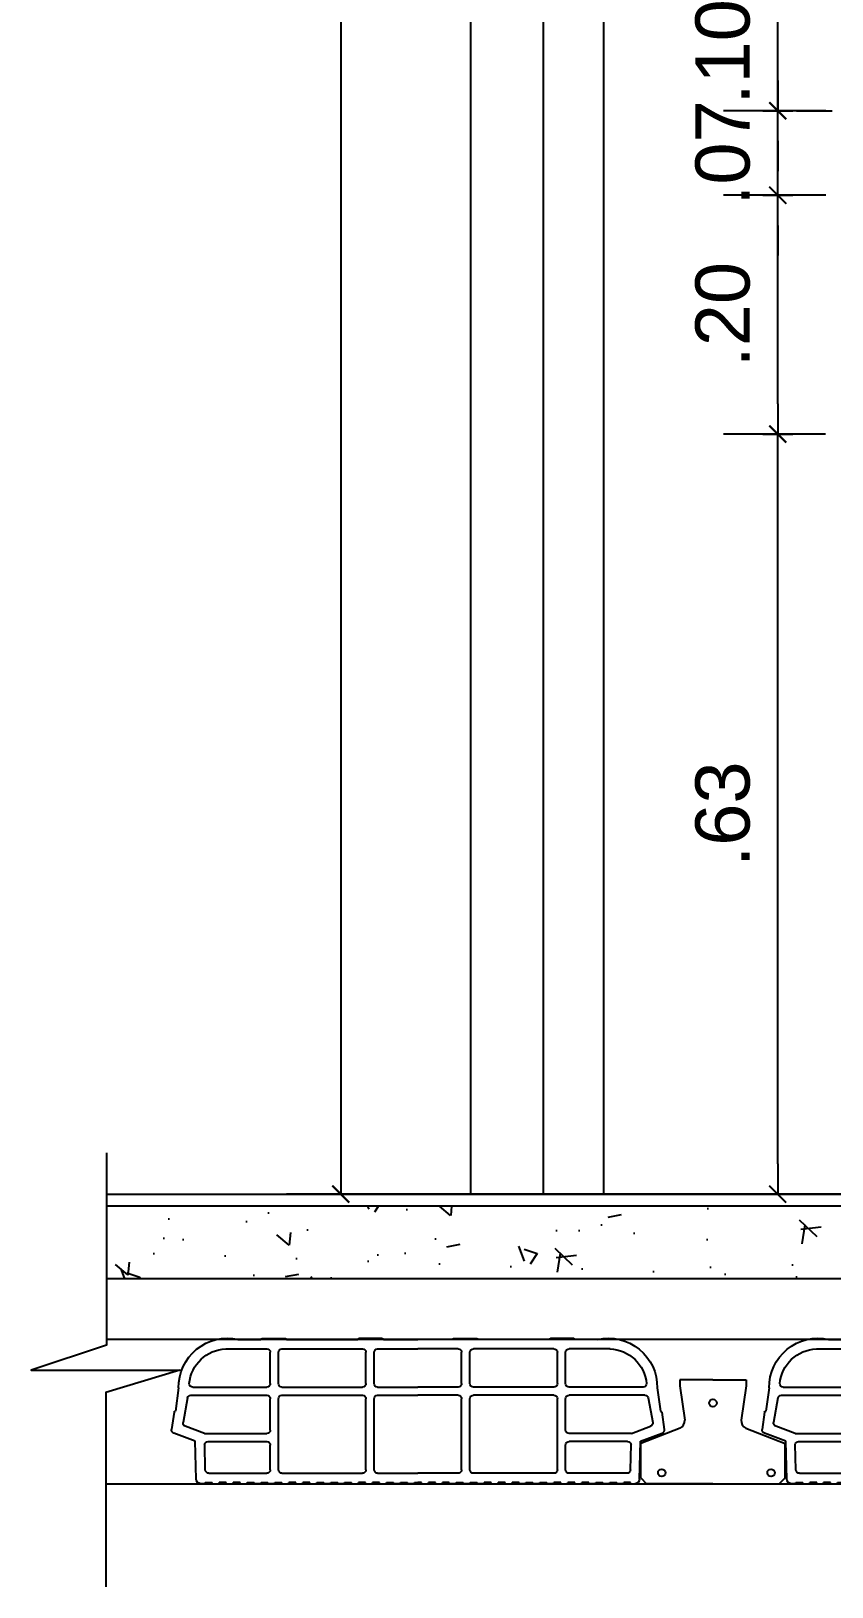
# Model space of a CAD drawing. Header units: metres. Extents: x 198 to 412, y -54 to 17.
# Drawn here: x 253.859 to 254.522, y -46.829 to -45.539 of the extents above; entities that cross this region are included whole.
import ezdxf

# ---------------------------------------------------------------- set-up
doc = ezdxf.new("R2010")
doc.units = ezdxf.units.M
doc.header["$LTSCALE"] = 10
for name, color, linetype in [('02', 2, 'Continuous'), ('1_MUROS', 6, 'Continuous'), ('A-ABERTURAS', 2, 'Continuous'), ('A-MUROS', 6, 'Continuous'), ('A-PISOS', 1, 'Continuous'), ('Corte t', 2, 'Continuous'), ('HT-253', 253, 'Continuous'), ('Losa rap sapito', 251, 'Continuous'), ('piso', 1, 'Continuous'), ('TCOTA', 1, 'Continuous')]:
    doc.layers.add(name, color=color, linetype=linetype)
doc.styles.add('ARIAL', font='arial.ttf')
doc.dimstyles.new('ST-COTA-25', dxfattribs={"dimscale": 0.25, "dimtxt": 0.18, "dimasz": 0.1, "dimexe": 0.18, "dimexo": 0.0625, "dimgap": 0.09, "dimtad": 1, "dimzin": 4, "dimdsep": 46, "dimtxsty": 'ARIAL', "dimblk1": 'COTA_N', "dimblk2": 'COTA_N', "dimsah": 1, "dimcen": 0.09, "dimclrd": 8, "dimclre": 8, "dimclrt": 1, "dimadec": 0, "dimazin": 0, "dimtfac": 1, "dimtix": 1, "dimtmove": 0, "dimatfit": 3, "dimldrblk": 'COTA_N', "dimfxl": 0.18, "dimtolj": 1, "dimtzin": 0, "dimarcsym": 0})

# ---------------------------------------------------------------- blocks, each defined once
blk = doc.blocks.new('Losa rap zapito')
at = {"layer": 'Losa rap sapito'}
for p, q in [((283.7813, -291.7641), (283.8003, -291.7641)), ((283.8012, -291.7632), (283.8205, -291.7632)), ((283.8215, -291.7641), (283.8806, -291.7641)), ((283.9008, -291.7632), (283.8815, -291.7632)), ((283.9018, -291.7641), (283.9304, -291.7641)), ((283.959, -291.7641), (283.9304, -291.7641)), ((283.9599, -291.7632), (283.9792, -291.7632)), ((284.0393, -291.7641), (283.9802, -291.7641)), ((284.0595, -291.7632), (284.0402, -291.7632)), ((284.0795, -291.7641), (284.0605, -291.7641)), ((283.7711, -291.7719), (283.8051, -291.7719)), ((283.808, -291.8006), (283.808, -291.7747)), ((283.8147, -291.8006), (283.8147, -291.7747)), ((283.8176, -291.7719), (283.8844, -291.7719)), ((283.8873, -291.8006), (283.8873, -291.7747)), ((283.8941, -291.8006), (283.8941, -291.7747)), ((283.897, -291.7719), (283.9304, -291.7719)), ((283.9638, -291.7719), (283.9304, -291.7719)), ((283.9667, -291.8006), (283.9667, -291.7747)), ((283.9734, -291.8006), (283.9734, -291.7747)), ((284.0431, -291.7719), (283.9763, -291.7719)), ((284.046, -291.8006), (284.046, -291.7747)), ((284.0527, -291.8006), (284.0527, -291.7747)), ((284.0896, -291.7719), (284.0556, -291.7719)), ((283.732, -291.8042), (283.7293, -291.8235)), ((283.7422, -291.8103), (283.8051, -291.8103)), ((283.7437, -291.8035), (283.8051, -291.8035)), ((283.7534, -291.8103), (283.8051, -291.8103)), ((283.8176, -291.8035), (283.8844, -291.8035)), ((283.8176, -291.8103), (283.8844, -291.8103)), ((283.897, -291.8035), (283.9304, -291.8035)), ((283.897, -291.8103), (283.9304, -291.8103)), ((283.9638, -291.8035), (283.9304, -291.8035)), ((283.9638, -291.8103), (283.9304, -291.8103)), ((284.0431, -291.8035), (283.9763, -291.8035)), ((284.0431, -291.8103), (283.9763, -291.8103)), ((284.117, -291.8035), (284.0556, -291.8035)), ((284.1186, -291.8103), (284.0556, -291.8103)), ((284.1073, -291.8103), (284.0556, -291.8103)), ((284.1287, -291.8042), (284.1314, -291.8235)), ((283.7394, -291.8124), (283.7357, -291.8329)), ((283.808, -291.8391), (283.808, -291.8132)), ((283.8147, -291.8721), (283.8147, -291.8132)), ((283.8873, -291.8721), (283.8873, -291.8132)), ((283.8941, -291.8721), (283.8941, -291.8132)), ((283.9667, -291.8721), (283.9667, -291.8132)), ((283.9734, -291.8721), (283.9734, -291.8132)), ((284.046, -291.8721), (284.046, -291.8132)), ((284.0527, -291.8391), (284.0527, -291.8132)), ((284.1214, -291.8124), (284.125, -291.8329)), ((283.7282, -291.8243), (283.7262, -291.8386)), ((283.7534, -291.842), (283.7376, -291.836)), ((284.1073, -291.842), (284.1232, -291.836)), ((284.1325, -291.8243), (284.1346, -291.8386)), ((283.7459, -291.8484), (283.728, -291.8417)), ((283.7466, -291.8799), (283.7459, -291.8484)), ((283.7534, -291.842), (283.8051, -291.842)), ((283.7565, -291.8487), (283.8051, -291.8487)), ((284.1073, -291.842), (284.0556, -291.842)), ((284.1043, -291.8487), (284.0556, -291.8487)), ((284.1141, -291.8799), (284.1149, -291.8484)), ((284.1149, -291.8484), (284.1327, -291.8417)), ((283.7542, -291.8721), (283.7536, -291.851)), ((283.808, -291.8721), (283.808, -291.8516)), ((284.0527, -291.8721), (284.0527, -291.8516)), ((284.1066, -291.8721), (284.1071, -291.851)), ((283.7541, -291.8836), (283.7504, -291.8836)), ((283.7541, -291.8836), (283.7516, -291.8836)), ((283.7541, -291.8836), (283.7516, -291.8836)), ((283.7541, -291.8836), (283.7541, -291.8827)), ((283.7541, -291.8827), (283.7598, -291.8827)), ((283.7571, -291.8749), (283.8051, -291.8749)), ((283.7598, -291.8836), (283.7598, -291.8827)), ((283.7598, -291.8836), (283.7656, -291.8836)), ((283.7714, -291.8827), (283.7656, -291.8827)), ((283.7656, -291.8836), (283.7656, -291.8827)), ((283.7714, -291.8836), (283.7714, -291.8827)), ((283.7714, -291.8836), (283.7772, -291.8836)), ((283.7772, -291.8836), (283.7772, -291.8827)), ((283.783, -291.8827), (283.7772, -291.8827)), ((283.783, -291.8836), (283.783, -291.8827)), ((283.783, -291.8836), (283.7887, -291.8836)), ((283.7887, -291.8836), (283.7887, -291.8827)), ((283.7887, -291.8827), (283.7945, -291.8827)), ((283.7945, -291.8836), (283.7945, -291.8827)), ((283.8003, -291.8836), (283.7945, -291.8836)), ((283.8003, -291.8827), (283.8061, -291.8827)), ((283.8003, -291.8836), (283.8003, -291.8827)), ((283.8061, -291.8836), (283.8061, -291.8827)), ((283.8119, -291.8836), (283.8061, -291.8836)), ((283.8119, -291.8827), (283.8176, -291.8827)), ((283.8119, -291.8836), (283.8119, -291.8827)), ((283.8119, -291.8827), (283.8176, -291.8827)), ((283.8176, -291.8749), (283.8844, -291.8749)), ((283.8176, -291.8836), (283.8176, -291.8827)), ((283.8176, -291.8836), (283.8234, -291.8836)), ((283.8292, -291.8827), (283.8234, -291.8827)), ((283.8234, -291.8836), (283.8234, -291.8827)), ((283.8292, -291.8836), (283.8292, -291.8827)), ((283.8292, -291.8836), (283.835, -291.8836)), ((283.835, -291.8836), (283.835, -291.8827)), ((283.8408, -291.8827), (283.835, -291.8827)), ((283.8408, -291.8836), (283.8408, -291.8827)), ((283.8408, -291.8836), (283.8465, -291.8836)), ((283.8465, -291.8836), (283.8465, -291.8827)), ((283.8465, -291.8827), (283.8523, -291.8827)), ((283.8523, -291.8836), (283.8523, -291.8827)), ((283.8581, -291.8836), (283.8523, -291.8836)), ((283.8581, -291.8827), (283.8639, -291.8827)), ((283.8581, -291.8836), (283.8581, -291.8827)), ((283.8639, -291.8836), (283.8639, -291.8827)), ((283.8697, -291.8836), (283.8639, -291.8836)), ((283.8697, -291.8827), (283.8755, -291.8827)), ((283.8697, -291.8836), (283.8697, -291.8827)), ((283.8697, -291.8827), (283.8755, -291.8827)), ((283.8755, -291.8836), (283.8755, -291.8827)), ((283.8755, -291.8836), (283.8812, -291.8836)), ((283.887, -291.8827), (283.8812, -291.8827)), ((283.8812, -291.8836), (283.8812, -291.8827)), ((283.887, -291.8836), (283.887, -291.8827)), ((283.887, -291.8836), (283.8928, -291.8836)), ((283.8928, -291.8836), (283.8928, -291.8827)), ((283.8986, -291.8827), (283.8928, -291.8827)), ((283.897, -291.8749), (283.9304, -291.8749)), ((283.8986, -291.8836), (283.8986, -291.8827)), ((283.8986, -291.8836), (283.9044, -291.8836)), ((283.9044, -291.8836), (283.9044, -291.8827)), ((283.9044, -291.8827), (283.9101, -291.8827)), ((283.9101, -291.8836), (283.9101, -291.8827)), ((283.9159, -291.8836), (283.9101, -291.8836)), ((283.9159, -291.8827), (283.9217, -291.8827)), ((283.9159, -291.8836), (283.9159, -291.8827)), ((283.9217, -291.8836), (283.9217, -291.8827)), ((283.9275, -291.8836), (283.9217, -291.8836)), ((283.9275, -291.8836), (283.9275, -291.8827)), ((283.9275, -291.8827), (283.9304, -291.8827)), ((283.9638, -291.8749), (283.9304, -291.8749)), ((283.9333, -291.8827), (283.9304, -291.8827)), ((283.9333, -291.8836), (283.9333, -291.8827)), ((283.9333, -291.8836), (283.939, -291.8836)), ((283.9448, -291.8827), (283.939, -291.8827)), ((283.939, -291.8836), (283.939, -291.8827)), ((283.9448, -291.8836), (283.9448, -291.8827)), ((283.9448, -291.8836), (283.9506, -291.8836)), ((283.9506, -291.8836), (283.9506, -291.8827)), ((283.9564, -291.8827), (283.9506, -291.8827)), ((283.9564, -291.8836), (283.9564, -291.8827)), ((283.9622, -291.8836), (283.9564, -291.8836)), ((283.9622, -291.8836), (283.9622, -291.8827)), ((283.9622, -291.8827), (283.9679, -291.8827)), ((283.9679, -291.8836), (283.9679, -291.8827)), ((283.9737, -291.8836), (283.9679, -291.8836)), ((283.9737, -291.8827), (283.9795, -291.8827)), ((283.9737, -291.8836), (283.9737, -291.8827)), ((284.0431, -291.8749), (283.9763, -291.8749)), ((283.9795, -291.8836), (283.9795, -291.8827)), ((283.9853, -291.8836), (283.9795, -291.8836)), ((283.9911, -291.8827), (283.9853, -291.8827)), ((283.9853, -291.8836), (283.9853, -291.8827)), ((283.9911, -291.8827), (283.9853, -291.8827)), ((283.9911, -291.8836), (283.9911, -291.8827)), ((283.9911, -291.8836), (283.9968, -291.8836)), ((284.0026, -291.8827), (283.9968, -291.8827)), ((283.9968, -291.8836), (283.9968, -291.8827)), ((284.0026, -291.8836), (284.0026, -291.8827)), ((284.0026, -291.8836), (284.0084, -291.8836)), ((284.0084, -291.8836), (284.0084, -291.8827)), ((284.0142, -291.8827), (284.0084, -291.8827)), ((284.0142, -291.8836), (284.0142, -291.8827)), ((284.02, -291.8836), (284.0142, -291.8836)), ((284.02, -291.8836), (284.02, -291.8827)), ((284.02, -291.8827), (284.0258, -291.8827)), ((284.0258, -291.8836), (284.0258, -291.8827)), ((284.0315, -291.8836), (284.0258, -291.8836)), ((284.0315, -291.8827), (284.0373, -291.8827)), ((284.0315, -291.8836), (284.0315, -291.8827)), ((284.0373, -291.8836), (284.0373, -291.8827)), ((284.0431, -291.8836), (284.0373, -291.8836)), ((284.0489, -291.8827), (284.0431, -291.8827)), ((284.0431, -291.8836), (284.0431, -291.8827)), ((284.0489, -291.8827), (284.0431, -291.8827)), ((284.0489, -291.8836), (284.0489, -291.8827)), ((284.0489, -291.8836), (284.0547, -291.8836)), ((284.0604, -291.8827), (284.0547, -291.8827)), ((284.0547, -291.8836), (284.0547, -291.8827)), ((284.1037, -291.8749), (284.0556, -291.8749)), ((284.0604, -291.8836), (284.0604, -291.8827)), ((284.0604, -291.8836), (284.0662, -291.8836)), ((284.0662, -291.8836), (284.0662, -291.8827)), ((284.072, -291.8827), (284.0662, -291.8827)), ((284.072, -291.8836), (284.072, -291.8827)), ((284.0778, -291.8836), (284.072, -291.8836)), ((284.0778, -291.8836), (284.0778, -291.8827)), ((284.0778, -291.8827), (284.0836, -291.8827)), ((284.0836, -291.8836), (284.0836, -291.8827)), ((284.0893, -291.8836), (284.0836, -291.8836)), ((284.0893, -291.8827), (284.0951, -291.8827)), ((284.0893, -291.8836), (284.0893, -291.8827)), ((284.0951, -291.8836), (284.0951, -291.8827)), ((284.1009, -291.8836), (284.0951, -291.8836)), ((284.1009, -291.8836), (284.1009, -291.8827)), ((284.1067, -291.8827), (284.1009, -291.8827)), ((284.1067, -291.8836), (284.1067, -291.8827)), ((284.1067, -291.8836), (284.1092, -291.8836)), ((284.1067, -291.8836), (284.1092, -291.8836)), ((284.1067, -291.8836), (284.1103, -291.8836))]:
    blk.add_line(p, q, dxfattribs=at)
for centre, radius, start, end in [((283.7724, -291.8035), 0.0404, 77.2971, 181.0135), ((283.8012, -291.7641), 0.000963, 90, 180), ((283.8205, -291.7641), 0.000963, 0, 90), ((283.8815, -291.7641), 0.000963, 90, 180), ((283.9008, -291.7641), 0.000963, 0, 90), ((283.9599, -291.7641), 0.000963, 90, 180), ((283.9792, -291.7641), 0.000963, 0, 90), ((284.0402, -291.7641), 0.000963, 90, 180), ((284.0595, -291.7641), 0.000963, 0, 90), ((284.0883, -291.8035), 0.0404, 358.9865, 102.7029), ((283.7724, -291.8035), 0.0317, 92.259, 174.7894), ((283.8051, -291.7747), 0.00289, 0, 90), ((283.8176, -291.7747), 0.00289, 90, 180), ((283.8844, -291.7747), 0.00289, 0, 90), ((283.897, -291.7747), 0.00289, 90, 180), ((283.9638, -291.7747), 0.00289, 0, 90), ((283.9763, -291.7747), 0.00289, 90, 180), ((284.0431, -291.7747), 0.00289, 0, 90), ((284.0556, -291.7747), 0.00289, 90, 180), ((284.0883, -291.8035), 0.0317, 5.2106, 87.741), ((283.7422, -291.8132), 0.00289, 90, 165.2593), ((283.7437, -291.8006), 0.00289, 180.2316, 270), ((283.8051, -291.8006), 0.00289, 270, 0), ((283.8051, -291.8132), 0.00289, 0, 90), ((283.8176, -291.8006), 0.00289, 180, 270), ((283.8176, -291.8132), 0.00289, 90, 180), ((283.8844, -291.8006), 0.00289, 270, 0), ((283.8844, -291.8132), 0.00289, 0, 90), ((283.897, -291.8006), 0.00289, 180, 270), ((283.897, -291.8132), 0.00289, 90, 180), ((283.9638, -291.8006), 0.00289, 270, 0), ((283.9638, -291.8132), 0.00289, 0, 90), ((283.9763, -291.8006), 0.00289, 180, 270), ((283.9763, -291.8132), 0.00289, 90, 180), ((284.0431, -291.8006), 0.00289, 270, 0), ((284.0431, -291.8132), 0.00289, 0, 90), ((284.0556, -291.8006), 0.00289, 180, 270), ((284.0556, -291.8132), 0.00289, 90, 180), ((284.117, -291.8006), 0.00289, 270, 359.7684), ((284.1186, -291.8132), 0.00289, 14.7407, 90), ((283.7292, -291.8244), 0.000963, 81.8699, 171.8699), ((283.7386, -291.8333), 0.00289, 171.8699, 249.444), ((284.1222, -291.8333), 0.00289, 290.556, 8.1301), ((284.1316, -291.8244), 0.000963, 8.1301, 98.1301), ((283.729, -291.839), 0.00289, 171.8699, 249.444), ((283.7565, -291.8516), 0.00289, 90, 168.5947), ((283.8051, -291.8391), 0.00289, 270, 0), ((283.8051, -291.8516), 0.00289, 0, 90), ((284.0556, -291.8391), 0.00289, 180, 270), ((284.0556, -291.8516), 0.00289, 90, 180), ((284.1043, -291.8516), 0.00289, 11.4053, 90), ((284.1317, -291.839), 0.00289, 290.556, 8.1301), ((283.7571, -291.8721), 0.00289, 180, 271.41), ((283.8051, -291.8721), 0.00289, 270, 0), ((283.8176, -291.8721), 0.00289, 180, 270), ((283.8844, -291.8721), 0.00289, 270, 0), ((283.897, -291.8721), 0.00289, 180, 270), ((283.9638, -291.8721), 0.00289, 270, 0), ((283.9763, -291.8721), 0.00289, 180, 270), ((284.0431, -291.8721), 0.00289, 270, 0), ((284.0556, -291.8721), 0.00289, 180, 270), ((284.1037, -291.8721), 0.00289, 268.59, 0), ((283.7505, -291.8797), 0.0039, 182.4799, 268.1248), ((284.1102, -291.8797), 0.0039, 271.8752, 357.5201)]:
    blk.add_arc(centre, radius, start, end, dxfattribs=at)
blk = doc.blocks.new('VIGUETA NUEVA')
at = {"layer": '02'}
for p, q in [((852.3054, 1549.6661), (852.2767, 1549.6661)), ((852.2767, 1549.6661), (852.2767, 1549.6611)), ((852.2767, 1549.6611), (852.2809, 1549.6312)), ((852.3054, 1549.6661), (852.3342, 1549.6661)), ((852.3342, 1549.6611), (852.3299, 1549.6312)), ((852.3342, 1549.6661), (852.3342, 1549.6611)), ((852.2769, 1549.6243), (852.2429, 1549.6111)), ((852.3339, 1549.6243), (852.3679, 1549.6111)), ((852.2429, 1549.5811), (852.2429, 1549.6111)), ((852.3679, 1549.5811), (852.3679, 1549.6111)), ((852.2429, 1549.5811), (852.2479, 1549.5761)), ((852.3679, 1549.5811), (852.3629, 1549.5761)), ((852.3054, 1549.5761), (852.2479, 1549.5761)), ((852.3054, 1549.5761), (852.3629, 1549.5761))]:
    blk.add_line(p, q, dxfattribs=at)
for centre, start, end in [((852.2739, 1549.6307), 294.8533, 4.4381), ((852.3369, 1549.6307), 175.5619, 245.1467)]:
    blk.add_arc(centre, 0.00704, start, end, dxfattribs=at)
blk = doc.blocks.new('VIGUETA NUEVA1')
at = {"layer": 'piso'}
for centre in [(0, -0.02), (-0.0444, -0.0805), (0.0504, -0.0805)]:
    blk.add_circle(centre, 0.00324, dxfattribs=at)
at = {"layer": '1_MUROS'}
blk.add_blockref('VIGUETA NUEVA', (-852.3054, -1549.6661), dxfattribs=at)
blk = doc.blocks.new('COTA_N')
for p, q in [((-1, 0), (0, 0)), ((0, 0.5), (0, -0.5))]:
    blk.add_line(p, q)
at = {"color": 3, "const_width": 0.065}
blk.add_lwpolyline([(0.141, 0.141), (0.283, 0.283), (0, 0), (-0.141, -0.141), (-0.283, -0.283)], dxfattribs=at)
blk = doc.blocks.new('*D485')
at = {"layer": 'Defpoints', "color": 0, "transparency": 16777216}
for p in [(254.4776, -45.8734), (254.533, -45.8734), (254.492, -46.5034)]:
    blk.add_point(p, dxfattribs=at)
at = {"layer": 'TCOTA', "color": 8, "lineweight": -2, "transparency": 16777216}
for p, q in [((254.5173, -45.8734), (254.4326, -45.8734)), ((254.4776, -46.4784), (254.4776, -45.8984)), ((254.4763, -46.5034), (254.4326, -46.5034))]:
    blk.add_line(p, q, dxfattribs=at)
at = {"layer": 'TCOTA', "color": 8, "lineweight": -2, "transparency": 16777216, "xscale": 0.025, "yscale": 0.025, "zscale": 0.025}
for p, rotation in [((254.4776, -45.8734), 90), ((254.4776, -46.5034), 270)]:
    blk.add_blockref('COTA_N', p, dxfattribs=dict(at, rotation=rotation))
at = {"layer": 'TCOTA', "color": 1, "transparency": 16777216, "insert": (254.4321, -46.1884), "char_height": 0.045, "attachment_point": 5, "rotation": 90, "style": 'ARIAL'}
blk.add_mtext('\\A1;.63', dxfattribs=at)
blk = doc.blocks.new('*D486')
at = {"layer": 'Defpoints', "color": 0, "transparency": 16777216}
for p in [(254.4776, -45.6754), (254.533, -45.6754), (254.533, -45.8734)]:
    blk.add_point(p, dxfattribs=at)
at = {"layer": 'TCOTA', "color": 8, "lineweight": -2, "transparency": 16777216}
for p, q in [((254.5173, -45.6754), (254.4326, -45.6754)), ((254.4776, -45.8484), (254.4776, -45.7004)), ((254.5173, -45.8734), (254.4326, -45.8734))]:
    blk.add_line(p, q, dxfattribs=at)
at = {"layer": 'TCOTA', "color": 8, "lineweight": -2, "transparency": 16777216, "xscale": 0.025, "yscale": 0.025, "zscale": 0.025}
for p, rotation in [((254.4776, -45.6754), 90), ((254.4776, -45.8734), 270)]:
    blk.add_blockref('COTA_N', p, dxfattribs=dict(at, rotation=rotation))
at = {"layer": 'TCOTA', "color": 1, "transparency": 16777216, "insert": (254.4321, -45.7744), "char_height": 0.045, "attachment_point": 5, "rotation": 90, "style": 'ARIAL'}
blk.add_mtext('\\A1;.20', dxfattribs=at)
blk = doc.blocks.new('*D487')
at = {"layer": 'Defpoints', "color": 0, "transparency": 16777216}
for p in [(254.4776, -45.6054), (254.533, -45.6054), (254.533, -45.6754)]:
    blk.add_point(p, dxfattribs=at)
at = {"layer": 'TCOTA', "color": 8, "lineweight": -2, "transparency": 16777216}
for p, q in [((254.4776, -45.5804), (254.4776, -45.5554)), ((254.5174, -45.6054), (254.4326, -45.6054)), ((254.4776, -45.6754), (254.4776, -45.6054)), ((254.5174, -45.6754), (254.4326, -45.6754)), ((254.4776, -45.7004), (254.4776, -45.7254))]:
    blk.add_line(p, q, dxfattribs=at)
at = {"layer": 'TCOTA', "color": 8, "lineweight": -2, "transparency": 16777216, "xscale": 0.025, "yscale": 0.025, "zscale": 0.025}
for p, rotation in [((254.4776, -45.6054), 270), ((254.4776, -45.6754), 90)]:
    blk.add_blockref('COTA_N', p, dxfattribs=dict(at, rotation=rotation))
at = {"layer": 'TCOTA', "color": 1, "transparency": 16777216, "insert": (254.4321, -45.6404), "char_height": 0.045, "attachment_point": 5, "rotation": 90, "style": 'ARIAL'}
blk.add_mtext('\\A1;.07', dxfattribs=at)
blk = doc.blocks.new('*D489')
at = {"layer": 'Defpoints', "color": 0, "transparency": 16777216}
for p in [(254.4776, -45.5079), (254.633, -45.5079), (254.4776, -45.6054)]:
    blk.add_point(p, dxfattribs=at)
at = {"layer": 'TCOTA', "color": 8, "lineweight": -2, "transparency": 16777216}
for p, q in [((254.4776, -45.4829), (254.4776, -45.4579)), ((254.6174, -45.5079), (254.4326, -45.5079)), ((254.4776, -45.6054), (254.4776, -45.5079)), ((254.4932, -45.6054), (254.5226, -45.6054)), ((254.4776, -45.6304), (254.4776, -45.6554))]:
    blk.add_line(p, q, dxfattribs=at)
at = {"layer": 'TCOTA', "color": 8, "lineweight": -2, "transparency": 16777216, "xscale": 0.025, "yscale": 0.025, "zscale": 0.025}
for p, rotation in [((254.4776, -45.5079), 270), ((254.4776, -45.6054), 90)]:
    blk.add_blockref('COTA_N', p, dxfattribs=dict(at, rotation=rotation))
at = {"layer": 'TCOTA', "color": 1, "transparency": 16777216, "insert": (254.4321, -45.5566), "char_height": 0.045, "attachment_point": 5, "rotation": 90, "style": 'ARIAL'}
blk.add_mtext('\\A1;.10', dxfattribs=at)
blk = doc.blocks.new('*D492')
at = {"layer": 'Defpoints', "color": 0, "transparency": 16777216}
for p in [(254.3741, -44.1033), (254.1154, -46.5034), (254.3741, -46.5034)]:
    blk.add_point(p, dxfattribs=at)
at = {"layer": 'TCOTA', "color": 8, "lineweight": -2, "transparency": 16777216}
for p, q in [((254.3585, -44.1033), (254.0704, -44.1033)), ((254.1154, -44.1283), (254.1154, -46.4784)), ((254.3585, -46.5034), (254.0704, -46.5034))]:
    blk.add_line(p, q, dxfattribs=at)
at = {"layer": 'TCOTA', "color": 8, "lineweight": -2, "transparency": 16777216, "xscale": 0.025, "yscale": 0.025, "zscale": 0.025}
for p, rotation in [((254.1154, -44.1033), 90), ((254.1154, -46.5034), 270)]:
    blk.add_blockref('COTA_N', p, dxfattribs=dict(at, rotation=rotation))
at = {"layer": 'TCOTA', "color": 1, "transparency": 16777216, "insert": (254.07, -45.3034), "char_height": 0.045, "attachment_point": 5, "rotation": 90, "style": 'ARIAL'}
blk.add_mtext('\\A1;2.40', dxfattribs=at)

msp = doc.modelspace()

# ---------------------------------------------------------------- hatches: boundary and pattern name
at = {"layer": 'HT-253'}
h = msp.add_hatch(dxfattribs=at)
h.set_pattern_fill('AR-CONC', color=256, scale=0.0007, angle=90)
h.set_pattern_definition([(140, (-290.89827, -11817.77032), (0.0111573599, 0.1275292683), [0.013335, -0.146685]), (85, (-290.89827, -11817.77032), (-0.1337397917, -0.024670395), [0.010668, -0.1173484089]), (190.4514447, (-290.89734, -11817.75969), (-0.1225824263, 0.102858873), [0.0113330062, -0.1246631712]), (136.1842, (-290.93383, -11817.77032), (0.0294296296, 0.1897553286), [0.0200025, -0.2200275]), (186.6355576, (-290.93138, -11817.7545), (-0.1731982872, 0.1661828938), [0.0169995162, -0.1869949257]), (81.1841512, (-290.93383, -11817.77032), (-0.1731982872, 0.166182894), [0.016001977, -0.1760218123]), (111, (-290.92494, -11817.75254), (0.0715856387, 0.1061300739), [0.013335, -0.146685]), (56, (-290.92494, -11817.75254), (-0.1289315763, 0.0432614198), [0.010668, -0.117348]), (161.451445, (-290.91897, -11817.74369), (-0.0573459382, 0.1493914935), [0.0113330062, -0.1246629563]), (127.5, (-290.89827, -11817.770317), (-0.05918852721, 0.00216202228), [0, -0.1159256, 0, -0.119126, 0, -0.1177925]), (97.5, (-290.89827, -11817.77032), (-0.07012640237, 0.04677376376), [0, -0.0679196, 0, -0.1132586, 0, -0.0448945]), (57.5, (-290.89827, -11817.809966), (0.0040101208, 0.09491341662), [0, -0.04445, 0, -0.138684, 0, -0.184023]), (47.5, (-290.89827, -11817.82775), (-0.0177985437, 0.10369042697), [0, -0.057785, 0, -0.0921004, 0, -0.130683])])
h.paths.add_polyline_path([(253.9212, -46.5135), (255.6792, -46.5134), (255.6792, -46.5334), (255.6792, -46.5434), (256.4942, -46.5434), (256.4942, -46.5734), (255.1728, -46.5734), (254.9728, -46.5734), (253.9212, -46.5735)])

# ---------------------------------------------------------------- linework, layer by layer
at = {"color": 2}
msp.add_line((253.9212, -46.5034, 0), (255.8184, -46.5034), dxfattribs=at)
at = {"color": 5}
for p, q in [((253.9212, -46.5734, 0), (257.0172, -46.5734, 0)), ((253.9207, -46.7434, 0), (257.0167, -46.7434, 0))]:
    msp.add_line(p, q, dxfattribs=at)
at = {"layer": '02'}
msp.add_line((257.0454, -46.6239, 0), (253.9212, -46.6239, 0), dxfattribs=at)
at = {"layer": '02', "color": 3, "elevation": 0}
msp.add_lwpolyline([(253.9212, -46.4692), (253.9212, -46.6285), (253.8587, -46.6493), (253.982, -46.6493), (253.9207, -46.6679), (253.9207, -46.8289)], dxfattribs=at)
at = {"layer": 'A-ABERTURAS'}
for p, q in [((254.2229, -44.4034, 0), (254.2229, -46.5034, 0)), ((254.2831, -44.4034, 0), (254.2831, -46.5034, 0)), ((254.3331, -44.4034, 0), (254.3331, -46.5034, 0))]:
    msp.add_line(p, q, dxfattribs=at)
at = {"layer": 'A-MUROS'}
msp.add_line((254.3329, -46.5734), (254.3329, -46.5734), dxfattribs=at)
at = {"layer": 'A-PISOS'}
for points in [[(256.6781, -46.5434), (255.8184, -46.5434), (255.8184, -46.5134), (253.9212, -46.5134)], [(256.6781, -46.5334), (255.8184, -46.5334), (255.8184, -46.5034), (254.3476, -46.5034)]]:
    msp.add_lwpolyline(points, dxfattribs=at)

# ---------------------------------------------------------------- block references
at = {"layer": 'A-MUROS', "xscale": -1}
for p in [(538.1097, 245.1402), (538.5992, 245.1402)]:
    msp.add_blockref('Losa rap zapito', p, dxfattribs=at)
at = {"layer": 'Corte t', "xscale": 0.9559179682510148, "yscale": 0.9559179682510148, "zscale": 0.9559179682510148}
msp.add_blockref('VIGUETA NUEVA1', (254.4239, -46.6574), dxfattribs=at)

# ---------------------------------------------------------------- dimensions: what is measured, and where the dimension line sits
at = {"layer": 'TCOTA'}
for base, p1, p2, picture, middle in [((254.1154, -46.5034), (254.3741, -44.1033), (254.3741, -46.5034), '*D492', (254.07, -45.3034)), ((254.4776, -45.5079), (254.4776, -45.6054), (254.633, -45.5079), '*D489', (254.4321, -45.5566)), ((254.4776, -45.6054), (254.533, -45.6754), (254.533, -45.6054), '*D487', (254.4321, -45.6404)), ((254.4776, -45.6754), (254.533, -45.8734), (254.533, -45.6754), '*D486', (254.4321, -45.7744)), ((254.4776, -45.8734), (254.492, -46.5034), (254.533, -45.8734), '*D485', (254.4321, -46.1884))]:
    dim = msp.add_linear_dim(base=base, p1=p1, p2=p2, angle=90, dimstyle='ST-COTA-25', dxfattribs=at)
    dim.commit()
    dim.dimension.update_dxf_attribs({"geometry": picture, "text_midpoint": middle})

doc.saveas('drawing.dxf')
